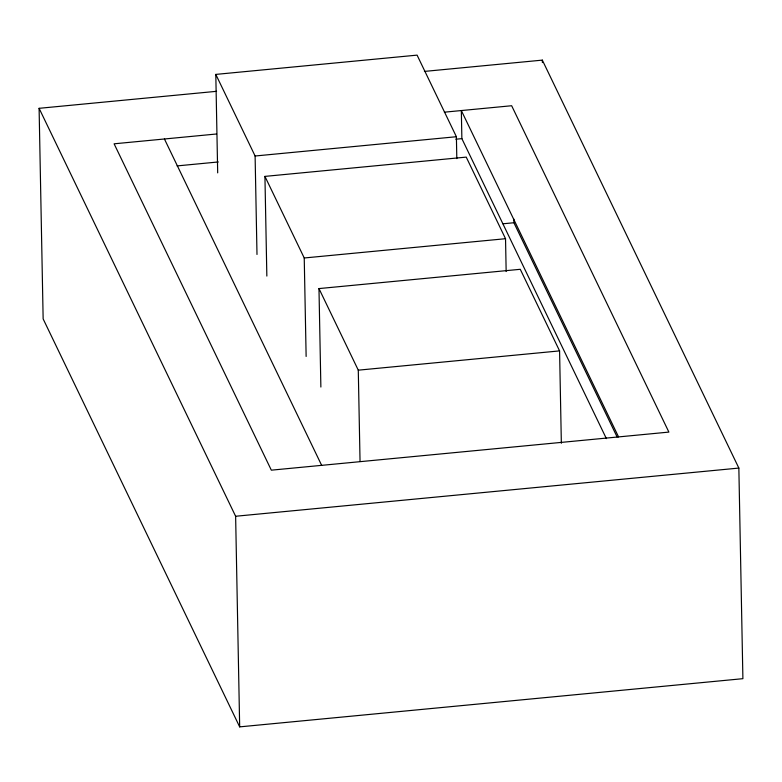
<?xml version="1.0" encoding="UTF-8"?>
<svg xmlns="http://www.w3.org/2000/svg" width="782" height="782" viewBox="0 0 782 782"><rect width="100%" height="100%" fill="white"/><g stroke="black" fill="none" stroke-linecap="round" stroke-linejoin="round"><path stroke-width="1.17" d="M217.689 172.871L215.803 74.407L417.089 55.131L456.395 136.723L456.815 158.599M424.421 71.416L542.327 60.126L738.853 468.076L742.9 678.678L239.673 726.869L43.147 318.919L39.1 108.317L216.565 91.318M216.536 133.996L114.104 143.81L271.334 470.168L668.884 432.094L511.653 105.736L444.372 112.178M215.803 74.407L255.108 155.999L456.395 136.723M177.084 165.911L218.295 161.962M455.808 139.216L461.869 138.639L606.392 438.624M266.848 276.075L264.932 176.39L466.228 157.114L505.534 238.706L506.159 271.53M502.963 223.789L513.901 222.743L617.135 437.021M264.932 176.39L304.237 257.982L505.534 238.706M320.874 387.041L318.978 288.578L520.274 269.301L559.58 350.893L561.349 443.277M318.978 288.578L358.283 370.169L559.58 350.893M39.1 108.317L235.626 516.257L738.853 468.076M618.562 436.913L461.331 110.555L461.869 138.639M164.435 138.991L321.656 465.349M542.327 60.126L542.376 62.56M513.833 219.087L513.901 222.743M358.283 370.169L360.043 461.341M304.237 257.982L306.133 356.445M255.108 155.999L256.995 254.463M235.626 516.257L239.673 726.869"/></g></svg>
